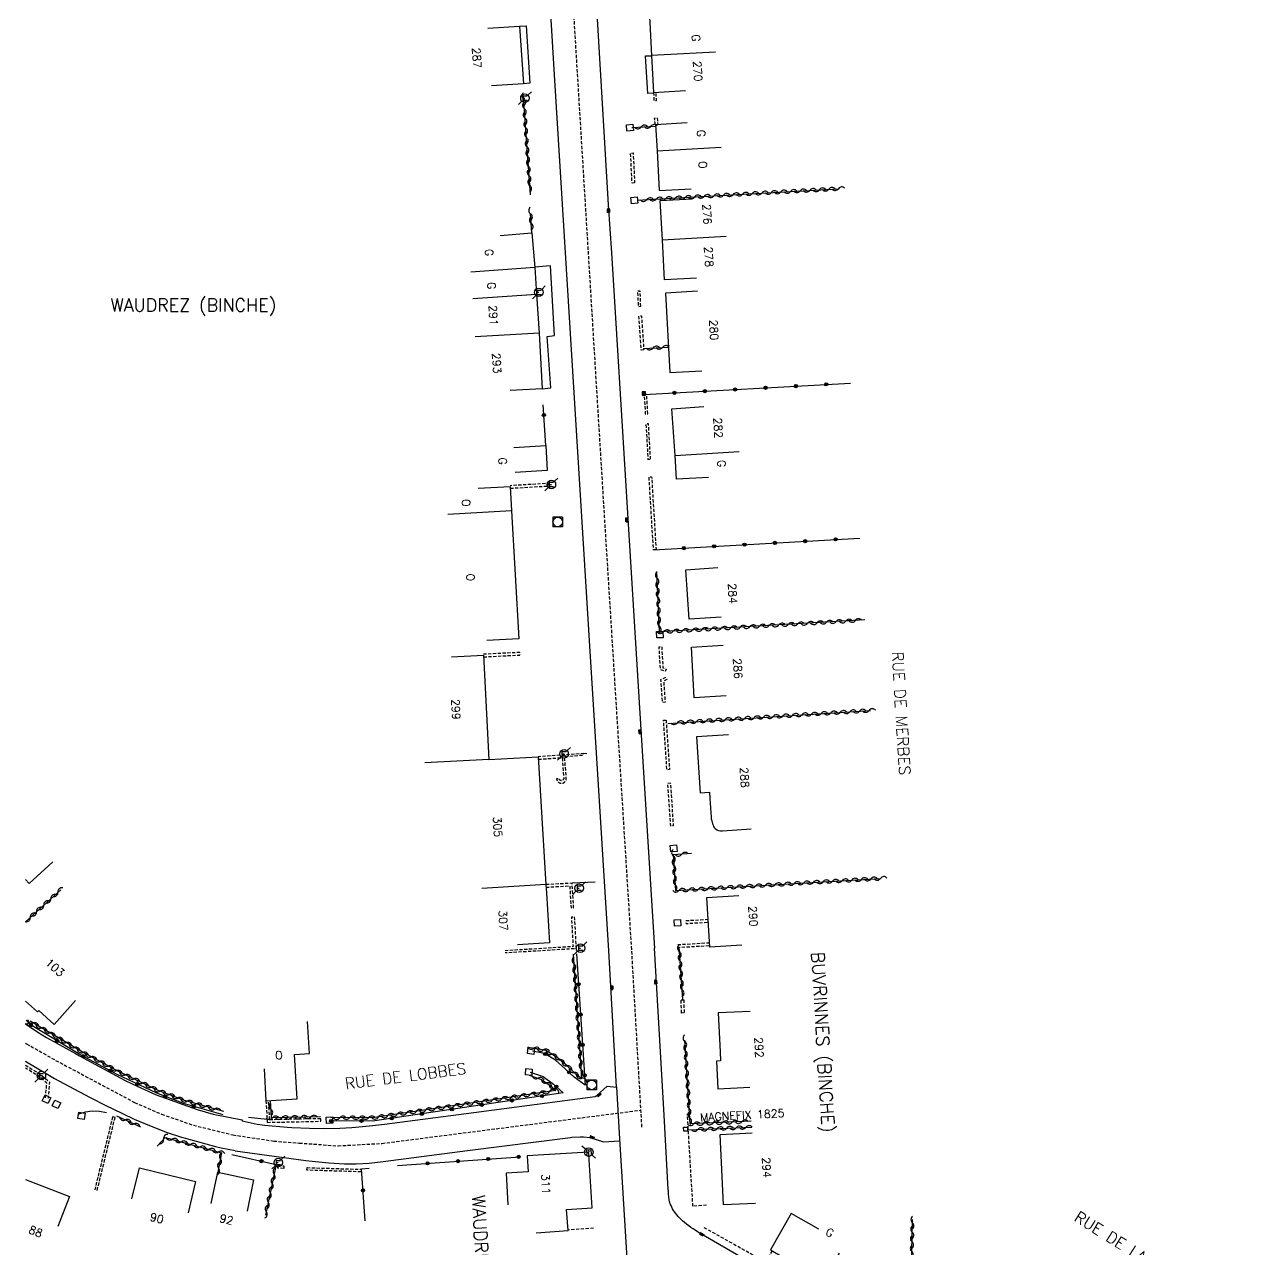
# Model space of a CAD drawing. Header units: millimetres. Extents: x 136000 to 137000, y 120000 to 121000.
# Drawn here: x 135999.8 to 136190.7, y 120615.3 to 120806.6 of the extents above; entities that cross this region are included whole.
import ezdxf
from ezdxf.enums import TextEntityAlignment as Align

# ---------------------------------------------------------------- set-up
doc = ezdxf.new("R2010")
doc.units = ezdxf.units.MM
doc.linetypes.add('DASHED', pattern=[0.75, 0.5, -0.25])
doc.layers.get('0').update_dxf_attribs({"linetype": 'CONTINUOUS'})
for name, color, linetype in [('W0001', 6, 'DASHED'), ('W0008', 7, 'CONTINUOUS'), ('W0100', 7, 'CONTINUOUS'), ('W0112', 1, 'DASHED'), ('W0310', 3, 'CONTINUOUS'), ('W0322', 7, 'CONTINUOUS'), ('W0330', 7, 'CONTINUOUS'), ('W0400', 7, 'CONTINUOUS'), ('W0420', 7, 'CONTINUOUS'), ('W0471', 7, 'CONTINUOUS'), ('W0980', 7, 'CONTINUOUS'), ('W0984', 7, 'CONTINUOUS'), ('W0989', 7, 'CONTINUOUS'), ('W0991', 7, 'CONTINUOUS'), ('W1102', 7, 'CONTINUOUS')]:
    doc.layers.add(name, color=color, linetype=linetype)
doc.styles.get("Standard").update_dxf_attribs({"font": 'romans.shx', "width": 0.85})

# ---------------------------------------------------------------- blocks, each defined once
blk = doc.blocks.new('t310o')
at = {"color": 0, "linetype": 'Continuous'}
for centre, start, end in [((-0.5, 0.38), 216.8699, 323.1304), ((0.5, -0.37), 36.8699, 143.1303)]:
    blk.add_arc(centre, 0.625, start, end, dxfattribs=at)
blk = doc.blocks.new('t322o')
at = {"color": 0, "linetype": 'Continuous'}
for radius in [0.25, 0.15]:
    blk.add_circle((0, 0), radius, dxfattribs=at)
blk = doc.blocks.new('t112o')
at = {"color": 0, "linetype": 'Continuous'}
for p, q in [((-0.5, 0.5), (0.5, 0.5)), ((-0.5, -0.5), (-0.5, 0.5)), ((0.5, 0.5), (0.5, -0.5)), ((0.5, -0.5), (-0.5, -0.5))]:
    blk.add_line(p, q, dxfattribs=at)
blk = doc.blocks.new('T471')
for p, q in [((-0.333334, 0.333334), (-0.333334, -0.333334)), ((-0.333334, 0.333334), (0.333334, 0.333334)), ((-0.333334, 0), (0, 0)), ((0.500001, 0.500001), (1.000002, 1.000002)), ((-0.500001, -0.500001), (-1.000002, -1.000002)), ((-0.333334, -0.333334), (0.333334, -0.333334))]:
    blk.add_line(p, q)
blk.add_ellipse((0, 0), major_axis=(0.471405, 0.471405), ratio=1, start_param=5.4977871438, end_param=11.780972451)
blk = doc.blocks.new('T420')
for p, q in [((0.75, 0.75), (-0.75, 0.75)), ((-0.75, 0.75), (-0.75, -0.75)), ((0.75, 0.75), (0.75, -0.75)), ((0.75, -0.75), (-0.75, -0.75))]:
    blk.add_line(p, q)
blk.add_ellipse((0, 0), major_axis=(-0.53, 0.53), ratio=1, start_param=3.926991, end_param=10.210176)
blk = doc.blocks.new('T400')
for p, q in [((-0.15, 0.3), (0.15, 0.3)), ((-0.15, -0.25), (-0.15, 0.3)), ((-0.15, 0.15), (0.15, 0.15)), ((-0.15, 0), (0.15, 0)), ((0.15, 0.3), (0.15, -0.25)), ((-0.15, -0.15), (0.15, -0.15)), ((-0.15, -0.25), (-0.15, -0.3)), ((-0.15, -0.3), (0.15, -0.3)), ((0.15, -0.3), (0.15, -0.25))]:
    blk.add_line(p, q)
blk = doc.blocks.new('t330o')
at = {"color": 0, "linetype": 'Continuous'}
for p, q in [((0.25, -0.25), (-0.25, 0.25)), ((-0.25, -0.25), (0.25, 0.25)), ((-0.25, 0.25), (-0.25, -0.25)), ((0.25, 0.25), (-0.25, 0.25)), ((0.25, -0.25), (0.25, 0.25)), ((-0.25, -0.25), (0.25, -0.25)), ((-0.25, -0.25), (-0.25, -0.25))]:
    blk.add_line(p, q, dxfattribs=at)

msp = doc.modelspace()

# ---------------------------------------------------------------- linework, layer by layer
at = {"layer": 'W0001', "flags": 128}
for points in [[(136094.69, 120662.16), (136090.46, 120729.63), (136081.55, 120875.49), (136076.75, 120951.56), (136073.68, 121000)], [(136096.28, 120634.41), (136094.69, 120662.16)]]:
    msp.add_lwpolyline(points, dxfattribs=at)
at = {"layer": 'W0001'}
msp.add_lwpolyline([(136000, 120647.52), (136000.16, 120647.42), (136004.7, 120644.83), (136017.03, 120638.26), (136021.25, 120636.42), (136026.22, 120634.7), (136032.38, 120633.19), (136038.76, 120632.23), (136042.75, 120631.91), (136048.81, 120631.48), (136055.68, 120631.86), (136096.13, 120637.06)], dxfattribs=at)
at = {"layer": 'W0008', "flags": 128}
msp.add_lwpolyline([(136091.11, 120661.95), (136088, 120712.06), (136082.64, 120798.78), (136079.48, 120850.74), (136077.35, 120884.97, 0.057403), (136077.29, 120885.26, 0.021687), (136077.04, 120886, 0.02464), (136076.92, 120886.25, 0.007767), (136076.52, 120887, 0.055453), (136076.19, 120887.46, 0.035778), (136075.56, 120888.08), (136075.22, 120895.73), (136075.59, 120896, 0.028185), (136075.86, 120896.24, 0.014042), (136076.27, 120896.67, 0.048773), (136076.38, 120896.81, 0.090377), (136076.52, 120897.19, 0.059388), (136076.56, 120897.8), (136075.68, 120912.48), (136073.11, 120952.8), (136071.11, 120986.2), (136070.3, 121000)], format="xyb", dxfattribs=at)
for points in [[(136077.38, 121000), (136079.08, 120972.97), (136082.09, 120924.17), (136085.46, 120869.99), (136089.02, 120811.94), (136091.03, 120778.45), (136091.51, 120770.98), (136093.09, 120745.53), (136094.23, 120726.9), (136096.27, 120693.97), (136098.27, 120662.36)], [(136077.17, 120806.37), (136078.22, 120806.43), (136078.78, 120797.47), (136077.76, 120797.35)], [(136098.11, 120795.9), (136097.19, 120795.85), (136096.82, 120801.71), (136097.79, 120801.75)], [(136080.71, 120749.73), (136082.08, 120749.88), (136081.46, 120757.88), (136082.65, 120758.05), (136082.01, 120768.93), (136079.52, 120768.74)], [(136087.69, 120692.73), (136087.15, 120692.75)], [(136088.99, 120672.65), (136085.39, 120672.5)], [(136099.78, 120636.26), (136098.27, 120662.36)], [(136092.33, 120640.66), (136092.78, 120632.56)], [(136008.36, 120636.46), (136009.37, 120636.79), (136010.42, 120636.95), (136011.54, 120636.92), (136012.64, 120636.7)], [(136032.72, 120630.72), (136043.8, 120629.19), (136044.78, 120629.08), (136047.37, 120628.82), (136049.82, 120628.66), (136051.66, 120628.66), (136053.69, 120628.79), (136055.87, 120629.03), (136069.03, 120630.76), (136085.12, 120632.8), (136085.34, 120632.82), (136086.65, 120632.91), (136087.17, 120632.9), (136088.15, 120632.76), (136090.3, 120632.08), (136092.8, 120632.26)]]:
    msp.add_lwpolyline(points, dxfattribs=at)
at = {"layer": 'W0008'}
for points in [[(136000, 120650.53), (136001.92, 120649.24), (136003.28, 120648.42), (136007.79, 120645.88), (136008.44, 120645.52), (136012.15, 120643.51), (136015.56, 120641.71), (136017.43, 120640.79), (136020.39, 120639.45), (136021.14, 120639.16), (136026.8, 120637.16), (136029.3, 120636.44), (136033.84, 120635.52), (136033.82, 120635.37), (136036.2, 120634.87), (136037.38, 120634.71), (136040.89, 120634.4), (136041.57, 120634.36), (136044.38, 120634.23), (136046.56, 120634.19), (136049.11, 120634.22), (136050.99, 120634.33), (136053.71, 120634.58), (136056.09, 120634.86), (136070, 120636.68), (136088.98, 120639.16), (136089.26, 120639.36), (136090.87, 120640.82), (136092.33, 120640.66), (136091.11, 120661.95)], [(136000, 120644.7), (136000.4, 120644.45), (136002.97, 120642.93), (136004.54, 120642.02), (136006.74, 120640.82), (136010.07, 120639.05), (136012.56, 120637.78), (136015.02, 120636.57), (136016.98, 120635.66), (136019.63, 120634.53), (136022.11, 120633.57), (136024.37, 120632.82), (136025.12, 120632.6), (136029.66, 120631.4), (136030.56, 120631.18), (136032.72, 120630.73)], [(136138.11, 120598.84), (136105.86, 120617.53), (136105.86, 120617.53), (136105.83, 120617.55), (136105.81, 120617.55), (136105.8, 120617.57), (136105.77, 120617.58), (136105.75, 120617.59), (136105.73, 120617.6), (136105.7, 120617.62), (136105.69, 120617.62), (136105.67, 120617.64), (136105.64, 120617.65), (136105.3, 120617.86), (136104.95, 120618.07), (136104.59, 120618.29), (136104.27, 120618.51), (136103.92, 120618.73), (136103.59, 120618.98), (136103.27, 120619.23), (136102.95, 120619.48), (136102.64, 120619.75), (136102.34, 120620.04), (136102.14, 120620.24), (136101.94, 120620.46), (136101.75, 120620.68), (136101.56, 120620.9), (136101.39, 120621.15), (136101.23, 120621.39), (136101.08, 120621.63), (136100.95, 120621.89), (136100.83, 120622.15), (136100.72, 120622.42), (136100.72, 120622.42), (136100.67, 120622.62), (136100.61, 120622.81), (136100.56, 120623.01), (136100.53, 120623.2), (136100.5, 120623.4), (136100.47, 120623.61), (136100.45, 120623.81), (136100.44, 120624.01), (136100.42, 120624.22), (136100.41, 120624.42), (136100.41, 120624.44), (136100.41, 120624.48), (136100.41, 120624.5), (136100.41, 120624.52), (136100.41, 120624.55), (136100.39, 120624.57), (136100.39, 120624.59), (136100.39, 120624.62), (136100.39, 120624.65), (136100.39, 120624.67), (136099.78, 120636.26)], [(136092.78, 120632.56), (136095.16, 120593.53)]]:
    msp.add_lwpolyline(points, dxfattribs=at)
at = {"layer": 'W0100', "flags": 128}
for points in [[(136102.15, 120812.9), (136097.17, 120812.56), (136097.54, 120806.94), (136097.78, 120801.79), (136098.1, 120796.02), (136103.09, 120796.3)], [(136072.19, 120806.04), (136077.17, 120806.37), (136077.76, 120797.35), (136072.77, 120797.03)], [(136103.37, 120791.29), (136098.38, 120790.96), (136098.66, 120786.88), (136099, 120780.7), (136104, 120780.98)], [(136104.81, 120767.03), (136099.81, 120766.76), (136099.48, 120772.96), (136099.13, 120779.12), (136104.12, 120779.41)], [(136074.12, 120773.69), (136079.11, 120774.08), (136079.53, 120768.66), (136079.83, 120764.5), (136080.21, 120758.43), (136080.71, 120749.73), (136075.72, 120749.44)], [(136104.95, 120764.95), (136099.96, 120764.68), (136100.65, 120752.26), (136105.64, 120752.54)], [(136106.7, 120735.87), (136101.71, 120735.59), (136101.5, 120739.31), (136100.98, 120746.6), (136105.97, 120746.95)], [(136076.26, 120740.58), (136081.25, 120740.89), (136081.48, 120736.98), (136076.49, 120736.67)], [(136070.71, 120734.19), (136075.7, 120734.48), (136075.92, 120730.68), (136077.05, 120710.68), (136072.06, 120710.39)], [(136108.66, 120714.07), (136103.67, 120713.74), (136103.16, 120721.46), (136108.15, 120721.79)], [(136109.46, 120701.75), (136104.47, 120701.46), (136104.01, 120709.38), (136109, 120709.67)], [(136066.55, 120707.85), (136071.54, 120708.1), (136072.35, 120691.81), (136080.08, 120692.25), (136081.28, 120672.28), (136081.36, 120671.02), (136081.84, 120663.2), (136076.85, 120662.89)], [(136111.89, 120662.83), (136106.89, 120662.53), (136106.44, 120670.27), (136111.43, 120670.56)]]:
    msp.add_lwpolyline(points, dxfattribs=at)
msp.add_lwpolyline([(136109.8, 120695.68), (136104.81, 120695.37), (136105.36, 120686.64), (136106.82, 120686.74), (136106.89, 120685.71), (136107.08, 120682.83, 0.051504), (136107.18, 120682.24, 0.032664), (136107.49, 120681.36, 0.124383), (136107.73, 120681.04, 0.223513), (136108.87, 120680.68), (136113.37, 120680.97)], format="xyb", dxfattribs=at)
at = {"layer": 'W0100'}
for points in [[(136000, 120673.06), (136000.55, 120672.46), (136004.25, 120675.82)], [(136000, 120654.05), (136001.86, 120652.39), (136002.05, 120652.6), (136004.46, 120650.45), (136007.79, 120654.18)], [(136113.19, 120652.48), (136108.2, 120652.23), (136108.5, 120646.15), (136108.57, 120644.74), (136107.95, 120644.71), (136108.14, 120640.39), (136113.14, 120640.62)], [(136037.26, 120643.52), (136037.55, 120638.53), (136042.42, 120638.82), (136042.01, 120645.76), (136044.36, 120645.9), (136044.06, 120650.89)], [(136103.38, 120634.39), (136103.39, 120633.79), (136102.81, 120633.77), (136102.8, 120634.37), (136103.38, 120634.39)], [(136114.02, 120622.48), (136109.02, 120622.25), (136108.52, 120633.27), (136113.52, 120633.5)], [(136087.97, 120630.12), (136087.95, 120630.48), (136078.38, 120629.93), (136078.38, 120629.93), (136078.52, 120627.43), (136075.06, 120627.23), (136075.35, 120622.24)], [(136079.75, 120617.89), (136084.75, 120618.23), (136084.52, 120621.53), (136088.53, 120621.8), (136087.97, 120630.12)], [(136016.59, 120623.2), (136017.78, 120628.05), (136026.57, 120625.9), (136025.38, 120621.04)], [(136028.99, 120622.45), (136030.02, 120627.35), (136035.63, 120626.17), (136034.6, 120621.28)], [(136000, 120626.24), (136006.88, 120623.54), (136005.05, 120618.89)], [(136123.94, 120618.44), (136119.58, 120620.9), (136116.38, 120615.23), (136124.64, 120610.4), (136127.17, 120614.72)]]:
    msp.add_lwpolyline(points, dxfattribs=at)
at = {"layer": 'W0112', "flags": 128}
for points in [[(136098.1, 120796.02), (136098.16, 120794.76), (136098.56, 120794.78), (136098.5, 120796.04)], [(136098.38, 120790.96), (136098.24, 120792.02), (136098.64, 120792.07), (136098.78, 120791.01)], [(136075.72, 120734.19), (136081.65, 120734.54), (136081.62, 120734.94), (136075.69, 120734.59)], [(136071.56, 120707.86), (136077.21, 120708.14), (136077.19, 120708.54), (136071.54, 120708.26)], [(136081.3, 120671.88), (136085.01, 120672.08), (136085.21, 120668.65), (136085.61, 120668.67), (136085.39, 120672.5), (136081.28, 120672.28)], [(136074.9, 120662), (136085.58, 120662.65), (136085.32, 120667.26), (136085.32, 120667.26), (136085.72, 120667.28), (136086, 120662.28), (136074.92, 120661.6)], [(136106.64, 120666.82), (136103.14, 120666.61), (136103.17, 120666.21), (136106.66, 120666.42)], [(136106.86, 120663.16), (136101.87, 120662.86), (136101.89, 120662.48), (136101.89, 120662.48), (136106.88, 120662.77)], [(136000, 120644.1), (136002.55, 120642.47), (136002.55, 120642.47), (136003.73, 120641.44), (136003.51, 120638.9)], [(136003.12, 120638.96), (136003.31, 120641.27), (136002.31, 120642.14), (136000, 120643.62)]]:
    msp.add_lwpolyline(points, dxfattribs=at)
for points in [[(136095.15, 120781.88), (136094.75, 120781.86), (136094.51, 120786.54), (136094.91, 120786.56)], [(136096.11, 120762.62), (136096, 120764.99), (136095.6, 120764.97), (136095.71, 120762.6)], [(136096.57, 120755.8), (136096.17, 120755.77), (136095.81, 120761.09), (136096.21, 120761.12)], [(136097.21, 120745.84), (136097.02, 120748.85), (136096.63, 120748.83), (136096.81, 120745.81), (136096.81, 120745.81)], [(136097.63, 120738.73), (136097.31, 120744.24), (136096.91, 120744.22), (136097.23, 120738.7), (136097.23, 120738.7)], [(136098.49, 120724.6), (136098.09, 120724.57), (136097.4, 120735.98), (136097.8, 120736)], [(136099.37, 120709.44), (136099.57, 120706.15), (136100.08, 120705.95), (136099.94, 120705.58), (136099.19, 120705.87), (136098.97, 120709.42)], [(136100.19, 120704.32), (136099.68, 120704.09), (136099.9, 120700.77), (136099.5, 120700.74), (136099.26, 120704.33), (136100.03, 120704.68)], [(136100.06, 120697.98), (136100.59, 120690.25), (136100.19, 120690.22), (136099.66, 120697.95)], [(136100.32, 120688.15), (136100.72, 120688.18), (136101.18, 120681.46), (136100.78, 120681.43)]]:
    msp.add_lwpolyline(points, close=True, dxfattribs=at)
msp.add_lwpolyline([(136080.11, 120691.85), (136083.81, 120692.11), (136084.07, 120688.89, -0.135852), (136084.05, 120688.78, -0.096992), (136083.87, 120688.54, -0.166656), (136083.8, 120688.51, -0.118152), (136083.54, 120688.56, -0.135143), (136083.42, 120688.66, -0.12508), (136083.35, 120688.84), (136082.95, 120688.79, 0.12508), (136083.1, 120688.42, 0.135143), (136083.38, 120688.19, 0.118152), (136083.83, 120688.11, 0.166656), (136084.13, 120688.24, 0.096992), (136084.41, 120688.6, 0.135852), (136084.47, 120688.92), (136084.2, 120692.27), (136087.12, 120692.53), (136087.15, 120692.75), (136080.08, 120692.25)], format="xyb", dxfattribs=at)
at = {"layer": 'W0112'}
for points in [[(136102.81, 120654.29), (136102.88, 120652.24), (136102.48, 120652.22), (136102.41, 120654.28)], [(136040.33, 120627.96), (136039.43, 120628), (136039.45, 120628.4), (136040.34, 120628.36)], [(136052.41, 120627.41), (136043.95, 120627.68), (136043.97, 120628.08), (136052.42, 120627.81)]]:
    msp.add_lwpolyline(points, close=True, dxfattribs=at)
for points in [[(136000.49, 120650.75), (136000, 120651.12)], [(136000, 120650.62), (136000.25, 120650.43), (136000.49, 120650.75)], [(136037.55, 120638.53), (136037.75, 120635.14), (136046.11, 120635.32), (136046.1, 120635.72), (136038.13, 120635.55), (136037.95, 120638.55)], [(136011.19, 120624.52), (136013.98, 120635.9), (136013.59, 120635.99), (136010.8, 120624.61)], [(136106.38, 120622.19), (136104.25, 120622.05), (136103.38, 120636.48)], [(136088.73, 120618.6), (136084.73, 120618.33)], [(136116.64, 120615.08), (136115.61, 120613.32), (136105.86, 120618.78)]]:
    msp.add_lwpolyline(points, dxfattribs=at)
at = {"layer": 'W0310', "flags": 128}
for points in [[(136078.86, 120780.01), (136077.8, 120795.38)], [(136094.69, 120790.52), (136098.39, 120790.77)], [(136095.54, 120779.19), (136099.11, 120779.39), (136127.05, 120780.98)], [(136079.11, 120774.08), (136078.89, 120777.13)], [(136096.52, 120756.02), (136100.43, 120756.24)], [(136131.12, 120713.63), (136099.05, 120711.76), (136098.6, 120721.2)], [(136100.32, 120697.47), (136131.98, 120699.49)], [(136104.01, 120677.16), (136101.19, 120676.92), (136101.52, 120671.35), (136133.57, 120673.25)], [(136000, 120666.48), (136005.49, 120671.48)], [(136102.7, 120654.35), (136102.08, 120662.54)], [(136085.56, 120661.42), (136086.87, 120642), (136086.01, 120642.62), (136084.6, 120643.95), (136083.06, 120645.26), (136081.25, 120646.36), (136079.27, 120646.76)], [(136030.99, 120636.82), (136024.81, 120638.56), (136020.72, 120640.14), (136014.51, 120643.08), (136008.73, 120646.2), (136000.74, 120650.94)], [(136113.37, 120635.31), (136103.82, 120634.89), (136102.99, 120648.01)], [(136078.66, 120642.53), (136080.6, 120641.85), (136082.17, 120640.73), (136082.86, 120640.1), (136054.52, 120635.89), (136047.7, 120635.85)], [(136046.06, 120636.02), (136038.41, 120635.87), (136038.24, 120638.57)], [(136014.22, 120636.14), (136017.94, 120634.45)], [(136020.54, 120631.43), (136021.82, 120632.8), (136030.63, 120630.4), (136030.02, 120627.35)], [(136039.13, 120628.54), (136037.49, 120620.67)]]:
    msp.add_lwpolyline(points, dxfattribs=at)
at = {"layer": 'W0310'}
for points in [[(136103.53, 120633.96), (136113.47, 120634.4)], [(136138.13, 120599.98), (136138.56, 120619.98)]]:
    msp.add_lwpolyline(points, dxfattribs=at)
at = {"layer": 'W0322', "flags": 128}
for points in [[(136096.63, 120748.83), (136128.88, 120750.63)], [(136081.25, 120740.89), (136080.88, 120747.24)], [(136098.09, 120724.57), (136130.35, 120726.42)], [(136086.06, 120661.46), (136087.44, 120640.97), (136085.69, 120642.23), (136084.26, 120643.58), (136082.77, 120644.85), (136081.06, 120645.88), (136079.17, 120646.27)], [(136030.85, 120636.34), (136024.65, 120638.09), (136020.53, 120639.68), (136014.29, 120642.63), (136008.48, 120645.76), (136000.49, 120650.51)], [(136078.82, 120643.01), (136080.84, 120642.3), (136082.49, 120641.12), (136083.97, 120639.76), (136054.56, 120635.39), (136047.7, 120635.35)], [(136037.72, 120635.61), (136034.82, 120635.92)], [(136032.21, 120630.15), (136039.13, 120628.54)], [(136058.08, 120628.4), (136077.24, 120629.77)], [(136053.04, 120619.77), (136052.49, 120627.88), (136053.68, 120627.99)]]:
    msp.add_lwpolyline(points, dxfattribs=at)
at = {"layer": 'W1102', "flags": 128}
for points in [[(136107.77, 120802.29), (136097.78, 120801.79)], [(136098.66, 120786.88), (136108.64, 120787.49)], [(136109.46, 120773.51), (136099.48, 120772.96)], [(136079.53, 120768.66), (136069.56, 120767.92)], [(136069.85, 120763.82), (136079.83, 120764.5)], [(136080.21, 120758.43), (136070.23, 120757.82)], [(136101.5, 120739.31), (136111.47, 120739.94)], [(136075.92, 120730.68), (136065.94, 120730.1)], [(136072.35, 120691.81), (136062.36, 120691.32)], [(136081.28, 120672.28), (136071.3, 120671.67)]]:
    msp.add_lwpolyline(points, dxfattribs=at)

# ---------------------------------------------------------------- block references
at = {"layer": 'W0112'}
for p, rotation in [((136094.41, 120790.51), 274.4461700263992), ((136095.1, 120779.17), 274.8079341695648), ((136099.08, 120711.32), 271.8138025300941), ((136101.25, 120677.93), 275.4219295352897), ((136101.85, 120666.32), 273.2229257030206), ((136078.96, 120646.31), 82.77386817278749), ((136078.62, 120643.02), 85.44457923493489), ((136003.27, 120638.75), 153.35190655676), ((136004.81, 120637.96), 153.0786281050545), ((136008.73, 120636.15), 171.1404619320312), ((136047.48, 120635.49), 1.743876615127467)]:
    msp.add_blockref('t112o', p, dxfattribs=dict(at, rotation=rotation))
at = {"layer": 'W0310'}
for p, rotation in [((136077.83, 120794.97), 93.94640604033765), ((136077.93, 120793.47), 93.94640604033765), ((136078.04, 120791.98), 93.94640604033765), ((136078.14, 120790.48), 93.94640604033765), ((136078.24, 120788.99), 93.94640604033765), ((136096.18, 120790.62), 3.877693611947349), ((136097.68, 120790.72), 3.877693611947349), ((136078.35, 120787.49), 93.94640604033765), ((136078.45, 120785.99), 93.94640604033765), ((136078.55, 120784.5), 93.94640604033765), ((136078.66, 120783), 93.94640604033765), ((136078.76, 120781.5), 93.94640604033765), ((136109.02, 120779.96), 3.254968982751283), ((136110.52, 120780.04), 3.254968982751283), ((136112.01, 120780.13), 3.254968982751283), ((136113.51, 120780.21), 3.254968982751283), ((136115.01, 120780.3), 3.254968982751283), ((136116.51, 120780.38), 3.254968982751283), ((136118, 120780.47), 3.254968982751283), ((136119.5, 120780.55), 3.254968982751283), ((136121, 120780.64), 3.254968982751283), ((136122.5, 120780.72), 3.254968982751283), ((136123.99, 120780.81), 3.254968982751283), ((136125.49, 120780.89), 3.254968982751283), ((136126.99, 120780.98), 3.254968982751283), ((136097.04, 120779.27), 3.254968982731909), ((136098.53, 120779.36), 3.254968982731909), ((136100.03, 120779.44), 3.254968982751283), ((136101.53, 120779.53), 3.254968982751283), ((136103.03, 120779.61), 3.254968982751283), ((136104.52, 120779.7), 3.254968982751283), ((136106.02, 120779.78), 3.254968982751283), ((136107.52, 120779.87), 3.254968982751283), ((136078.89, 120777.08), 94.11784829547894), ((136079, 120775.58), 94.11784829547894), ((136098.02, 120756.1), 3.19623027122388), ((136099.51, 120756.19), 3.19623027122388), ((136098.66, 120720.12), 92.70514527757808), ((136098.73, 120718.62), 92.70514527757808), ((136098.8, 120717.12), 92.70514527757808), ((136098.87, 120715.63), 92.70514527757808), ((136098.94, 120714.13), 92.70514527757808), ((136099.01, 120712.63), 92.70514527757808), ((136120.64, 120713.02), 183.3342709543404), ((136122.14, 120713.1), 183.3342709543404), ((136123.64, 120713.19), 183.3342709543404), ((136125.13, 120713.28), 183.3342709543404), ((136126.63, 120713.37), 183.3342709543404), ((136128.13, 120713.45), 183.3342709543404), ((136129.63, 120713.54), 183.3342709543404), ((136099.68, 120711.8), 183.3342709543404), ((136101.18, 120711.88), 183.3342709543404), ((136102.67, 120711.97), 183.3342709543404), ((136104.17, 120712.06), 183.3342709543404), ((136105.67, 120712.14), 183.3342709543404), ((136107.16, 120712.23), 183.3342709543404), ((136108.66, 120712.32), 183.3342709543404), ((136110.16, 120712.41), 183.3342709543404), ((136111.66, 120712.49), 183.3342709543404), ((136113.15, 120712.58), 183.3342709543404), ((136114.65, 120712.67), 183.3342709543404), ((136116.15, 120712.76), 183.3342709543404), ((136117.65, 120712.84), 183.3342709543404), ((136119.14, 120712.93), 183.3342709543404), ((136103.32, 120697.67), 3.638764361759986), ((136104.82, 120697.76), 3.638764361759986), ((136106.31, 120697.86), 3.638764361759986), ((136107.81, 120697.95), 3.638764361759986), ((136109.31, 120698.05), 3.638764361759986), ((136110.8, 120698.14), 3.638764361759986), ((136112.3, 120698.24), 3.638764361759986), ((136113.8, 120698.33), 3.638764361759986), ((136115.29, 120698.43), 3.638764361759986), ((136116.79, 120698.52), 3.638764361759986), ((136118.29, 120698.62), 3.638764361759986), ((136119.79, 120698.71), 3.638764361759986), ((136121.28, 120698.81), 3.638764361759986), ((136122.78, 120698.9), 3.638764361759986), ((136124.28, 120699), 3.638764361759986), ((136125.77, 120699.09), 3.638764361759986), ((136127.27, 120699.19), 3.638764361759986), ((136128.77, 120699.28), 3.638764361759986), ((136130.26, 120699.38), 3.638764361759986), ((136131.76, 120699.47), 3.638764361759986), ((136101.82, 120697.57), 3.638764361759986), ((136101.2, 120676.75), 273.3535172621943), ((136102.52, 120677.03), 184.9915626127727), ((136101.29, 120675.25), 273.3535172621943), ((136101.38, 120673.75), 273.3535172621943), ((136101.47, 120672.26), 273.3535172621943), ((136126.07, 120672.8), 3.389621772621782), ((136127.57, 120672.89), 3.389621772621782), ((136129.06, 120672.98), 3.389621772621782), ((136130.56, 120673.07), 3.389621772621782), ((136132.06, 120673.16), 3.389621772621782), ((136133.56, 120673.25), 3.389621772621782), ((136005.06, 120671.09), 42.31201686591191), ((136102.11, 120671.39), 3.389621772621782), ((136103.61, 120671.47), 3.389621772621782), ((136105.11, 120671.56), 3.389621772621782), ((136106.6, 120671.65), 3.389621772621782), ((136108.1, 120671.74), 3.389621772621782), ((136109.6, 120671.83), 3.389621772621782), ((136111.1, 120671.92), 3.389621772621782), ((136112.59, 120672.01), 3.389621772621782), ((136114.09, 120672.09), 3.389621772621782), ((136115.59, 120672.18), 3.389621772621782), ((136117.08, 120672.27), 3.389621772621782), ((136118.58, 120672.36), 3.389621772621782), ((136120.08, 120672.45), 3.389621772621782), ((136121.58, 120672.54), 3.389621772621782), ((136123.07, 120672.63), 3.389621772621782), ((136124.57, 120672.72), 3.389621772621782), ((136002.84, 120669.07), 42.31201686591191), ((136003.95, 120670.08), 42.31201686591191), ((136000.74, 120667.16), 42.31201686591191), ((136001.73, 120668.06), 42.31201686591191), ((136102.14, 120661.83), 94.26556953504402), ((136085.66, 120659.93), 273.8645485978772), ((136102.25, 120660.33), 94.26556953504402), ((136102.36, 120658.83), 94.26556953504402), ((136085.76, 120658.43), 273.8645485978772), ((136085.86, 120656.93), 273.8645485978772), ((136102.47, 120657.34), 94.26556953504402), ((136085.96, 120655.44), 273.8645485978772), ((136102.58, 120655.84), 94.26556953504402), ((136086.06, 120653.94), 273.8645485978772), ((136086.16, 120652.44), 273.8645485978772), ((136001.2, 120650.67), 149.327739914719), ((136002.49, 120649.9), 149.327739914719), ((136086.26, 120650.95), 273.8645485978772), ((136086.37, 120649.45), 273.8645485978772), ((136003.78, 120649.14), 149.327739914719), ((136005.07, 120648.37), 149.327739914719), ((136006.36, 120647.6), 149.327739914719), ((136086.47, 120647.95), 273.8645485978772), ((136103, 120647.8), 93.60029070991204), ((136007.65, 120646.84), 149.327739914719), ((136008.94, 120646.08), 151.6601469258919), ((136079.4, 120646.73), 168.5400894327034), ((136080.87, 120646.43), 168.5400894327034), ((136082.2, 120645.78), 148.83738200209), ((136086.57, 120646.46), 273.8645485978772), ((136103.1, 120646.3), 93.60029070991204), ((136010.26, 120645.37), 151.6601469258919), ((136011.58, 120644.66), 151.6601469258919), ((136012.9, 120643.95), 151.6601469258919), ((136083.44, 120644.94), 139.5622185210214), ((136084.58, 120643.97), 139.5622185210214), ((136086.67, 120644.96), 273.8645485978772), ((136086.77, 120643.46), 273.8645485978772), ((136103.19, 120644.8), 93.60029070991204), ((136014.22, 120643.23), 151.6601469258919), ((136015.57, 120642.58), 154.6584988041304), ((136016.93, 120641.94), 154.6584988041304), ((136080.07, 120642.04), 340.7076800941156), ((136085.67, 120642.94), 136.6075048198075), ((136086.85, 120642.01), 144.2054349402586), ((136103.29, 120643.31), 93.60029070991204), ((136103.38, 120641.81), 93.60029070991204), ((136018.28, 120641.29), 154.6584988041304), ((136019.64, 120640.65), 154.6584988041304), ((136021, 120640.03), 158.8984013056289), ((136081.37, 120641.31), 324.4744878316677), ((136082.55, 120640.39), 317.3647358794115), ((136103.48, 120640.31), 93.60029070991204), ((136022.4, 120639.49), 158.8984013056289), ((136023.8, 120638.95), 158.8984013056289), ((136025.21, 120638.45), 164.310599048112), ((136071.41, 120638.4), 188.4417192320782), ((136072.9, 120638.62), 188.4417192320782), ((136074.38, 120638.84), 188.4417192320782), ((136075.86, 120639.06), 188.4417192320782), ((136077.35, 120639.28), 188.4417192320782), ((136078.83, 120639.5), 188.4417192320782), ((136080.32, 120639.72), 188.4417192320782), ((136081.8, 120639.94), 188.4417192320782), ((136103.57, 120638.81), 93.60029070991204), ((136026.66, 120638.04), 164.310599048112), ((136028.1, 120637.64), 164.310599048112), ((136029.55, 120637.23), 164.310599048112), ((136038.33, 120637.21), 93.41966027731449), ((136058.06, 120636.42), 188.4417192320782), ((136059.54, 120636.64), 188.4417192320782), ((136061.03, 120636.86), 188.4417192320782), ((136062.51, 120637.08), 188.4417192320782), ((136063.99, 120637.3), 188.4417192320782), ((136065.48, 120637.52), 188.4417192320782), ((136066.96, 120637.74), 188.4417192320782), ((136068.45, 120637.96), 188.4417192320782), ((136069.93, 120638.18), 188.4417192320782), ((136103.66, 120637.32), 93.60029070991204), ((136103.76, 120635.82), 93.60029070991204), ((136015.59, 120635.52), 335.5454270532218), ((136016.95, 120634.9), 335.5454270532218), ((136038.56, 120635.87), 181.1431674229187), ((136040.06, 120635.9), 181.1431674229187), ((136041.56, 120635.93), 181.1431674229187), ((136043.06, 120635.96), 181.1431674229187), ((136044.56, 120635.99), 181.1431674229187), ((136049.1, 120635.86), 180.3583177878674), ((136050.6, 120635.87), 180.3583177878674), ((136052.1, 120635.88), 180.3583177878674), ((136053.6, 120635.89), 180.3583177878674), ((136055.09, 120635.98), 188.4417192320782), ((136056.58, 120636.2), 188.4417192320782), ((136104.38, 120634.91), 182.5508267073088), ((136105.88, 120634.98), 182.5508267073088), ((136107.38, 120635.05), 182.5508267073088), ((136108.88, 120635.11), 182.5508267073088), ((136110.38, 120635.18), 182.5508267073088), ((136111.88, 120635.25), 182.5508267073088), ((136021.56, 120632.53), 46.73420956124985), ((136022.9, 120632.51), 344.7331409046591), ((136105.03, 120634.03), 2.565685352114666), ((136106.53, 120634.09), 2.565685352114666), ((136108.03, 120634.16), 2.565685352114666), ((136109.53, 120634.23), 2.565685352114666), ((136111.02, 120634.3), 2.565685352114666), ((136112.52, 120634.36), 2.565685352114666), ((136024.35, 120632.11), 344.7331409046591), ((136025.8, 120631.72), 344.7331409046591), ((136027.25, 120631.32), 344.7331409046591), ((136028.69, 120630.93), 344.7331409046591), ((136030.14, 120630.53), 344.7331409046591), ((136030.44, 120629.43), 258.5614150719541), ((136030.14, 120627.96), 258.5614150719541), ((136038.82, 120627.07), 258.1753756071702), ((136038.52, 120625.6), 258.1753756071702), ((136037.9, 120622.67), 258.1753756071702), ((136038.21, 120624.14), 258.1753756071702), ((136037.59, 120621.2), 258.1753756071702), ((136138.55, 120619.47), 88.74685468085697), ((136138.52, 120617.97), 88.74685468085697), ((136138.45, 120614.97), 88.74685468085697), ((136138.49, 120616.47), 88.74685468085697)]:
    msp.add_blockref('t310o', p, dxfattribs=dict(at, rotation=rotation))
at = {"layer": 'W0322'}
for p, rotation in [((136110.85, 120749.62), 3.196230271209954), ((136115.6, 120749.89), 3.196230271209954), ((136120.34, 120750.15), 3.196230271209954), ((136125.08, 120750.42), 3.196230271209954), ((136101.37, 120749.09), 3.196230271209954), ((136106.11, 120749.36), 3.196230271209954), ((136080.97, 120745.63), 93.33991055545528), ((136102.83, 120724.84), 3.286308821658115), ((136107.57, 120725.12), 3.286308821658115), ((136112.31, 120725.39), 3.286308821658115), ((136117.06, 120725.66), 3.286308821658115), ((136121.8, 120725.93), 3.286308821658115), ((136126.54, 120726.21), 3.286308821658115), ((136086.38, 120656.72), 273.8645485978009), ((136086.7, 120651.98), 273.8645485978009), ((136000.84, 120650.3), 149.3277399104018), ((136004.92, 120647.87), 149.3277399104018), ((136087.02, 120647.24), 273.8645485978009), ((136009.02, 120645.47), 151.6601469318086), ((136081.16, 120645.83), 148.8373820014231), ((136013.2, 120643.22), 151.6601469318086), ((136084.92, 120642.96), 136.6075048099688), ((136087.34, 120642.5), 273.8645485978009), ((136017.47, 120641.13), 154.6584988035082), ((136082.92, 120640.73), 317.3647358719399), ((136021.8, 120639.19), 158.8984013087215), ((136075.99, 120638.57), 188.4417192321115), ((136080.68, 120639.27), 188.4417192321115), ((136026.28, 120637.63), 164.3105990462103), ((136061.89, 120636.48), 188.4417192321115), ((136066.59, 120637.18), 188.4417192321115), ((136071.29, 120637.88), 188.4417192321115), ((136047.72, 120635.35), 180.3583177876713), ((136052.47, 120635.38), 180.3583177876713), ((136057.19, 120635.78), 188.4417192321115), ((136036.84, 120629.08), 346.866934132904), ((136067.55, 120629.08), 4.100561492229889), ((136072.29, 120629.42), 4.100561492229889), ((136077.03, 120629.76), 4.100561492229889), ((136062.81, 120628.74), 4.100561492229889), ((136052.72, 120624.51), 93.85649713071248)]:
    msp.add_blockref('t322o', p, dxfattribs=dict(at, rotation=rotation))
at = {"layer": 'W0330'}
msp.add_blockref('t330o', (136096.57, 120748.99), dxfattribs=at)
at = {"layer": 'W0400'}
for p, rotation in [((136091.07, 120777.55), 182.339106938848), ((136093.93, 120729.26), 3.488185205696128), ((136095.98, 120696.16), 3.467941892112397), ((136091.59, 120656.17), 3.219144560866702), ((136098.44, 120657.06), 183.1806970468107), ((136089.59, 120639.46), 311.9812075398565), ((136088.5, 120632.8), 252.5478939361665), ((136105.64, 120617.65), 240.8970257226176)]:
    msp.add_blockref('T400', p, dxfattribs=dict(at, rotation=rotation))
at = {"layer": 'W0420'}
for p in [(136083.14, 120728.93), (136088.44, 120641)]:
    msp.add_blockref('T420', p, dxfattribs=at)
at = {"layer": 'W0471'}
for p in [(136078.01, 120795.13), (136080.19, 120764.8), (136082.14, 120734.79), (136084.12, 120692.72), (136086.48, 120671.74), (136086.7, 120662.36), (136002.47, 120642.45), (136039.48, 120628.88)]:
    msp.add_blockref('T471', p, dxfattribs=at)
at = {"layer": 'W0471', "rotation": 273.4820747400609}
msp.add_blockref('T471', (136087.98, 120630.5), dxfattribs=at)

# ---------------------------------------------------------------- texts
at = {"layer": 'W0980'}
msp.add_text('WAUDREZ (BINCHE)', height=2, dxfattribs=at).set_placement((136026.22, 120762.67), align=Align.MIDDLE)
for s, p in [('BUVRINNES (BINCHE)', (136124.43, 120647.65)), ('WAUDREZ (BINCHE)', (136071.34, 120610.85))]:
    msp.add_text(s, height=2, rotation=273.3891, dxfattribs=at).set_placement(p, align=Align.MIDDLE)
at = {"layer": 'W0984'}
msp.add_text('MAGNEFIX 1825', height=1.25, rotation=3, dxfattribs=at).set_placement((136111.96, 120636.26), align=Align.MIDDLE)
at = {"layer": 'W0989'}
for s, rotation, p in [('RUE DE MERBES', 273.4267, (136136.8, 120699.04)), ('RUE DE LOBBES', 7.3262, (136059.36, 120642.39)), ('RUE DE LA BASSE EGYPTE', 328, (136177.26, 120612.41))]:
    msp.add_text(s, height=1.75, rotation=rotation, dxfattribs=at).set_placement(p, align=Align.MIDDLE)
at = {"layer": 'W0991'}
for s, rotation, p in [('G', 273.1147, (136104.73, 120804.52)), ('287', 273.688, (136070.48, 120801.41)), ('270', 273.1147, (136105, 120799.33)), ('G', 273.1147, (136105.53, 120789.63)), ('O', 273.1147, (136105.79, 120784.71)), ('276', 273.1147, (136106.46, 120777)), ('G', 273.1147, (136072.41, 120771.01)), ('278', 273.1147, (136106.73, 120770.35)), ('G', 273.1147, (136072.8, 120765.83)), ('291', 273.1147, (136073.07, 120761.18)), ('280', 273.1147, (136107.52, 120758.91)), ('293', 273.1147, (136073.6, 120753.73)), ('282', 273.1147, (136108.19, 120743.62)), ('G', 273.1147, (136074.53, 120738.44)), ('G', 273.1147, (136108.72, 120738.04)), ('O', 273.1147, (136068.81, 120731.92)), ('O', 273.2353, (136069.5, 120720.28)), ('284', 273.2353, (136110.45, 120717.73)), ('286', 273.2353, (136111.25, 120706.03)), ('299', 273.2353, (136067.22, 120699.65)), ('288', 273.2353, (136112.32, 120689.01)), ('305', 273.2353, (136073.74, 120681.3)), ('307', 273.2353, (136074.61, 120666.68)), ('290', 273.2353, (136113.65, 120667.34)), ('103', 318.225, (136004.61, 120659.32)), ('292', 273.2353, (136114.58, 120646.83)), ('O', 3.4197, (136039.57, 120645.66)), ('294', 273, (136115.76, 120628.08)), ('311', 273, (136081.28, 120625.49)), ('90', 346.2401, (136020.51, 120620.18)), ('92', 346.2401, (136031.39, 120619.98)), ('88', 338.5682, (136001.59, 120618.1)), ('G', 331, (136125.62, 120617.93))]:
    msp.add_text(s, height=1.25, rotation=rotation, dxfattribs=at).set_placement(p, align=Align.MIDDLE)

doc.saveas('drawing.dxf')
